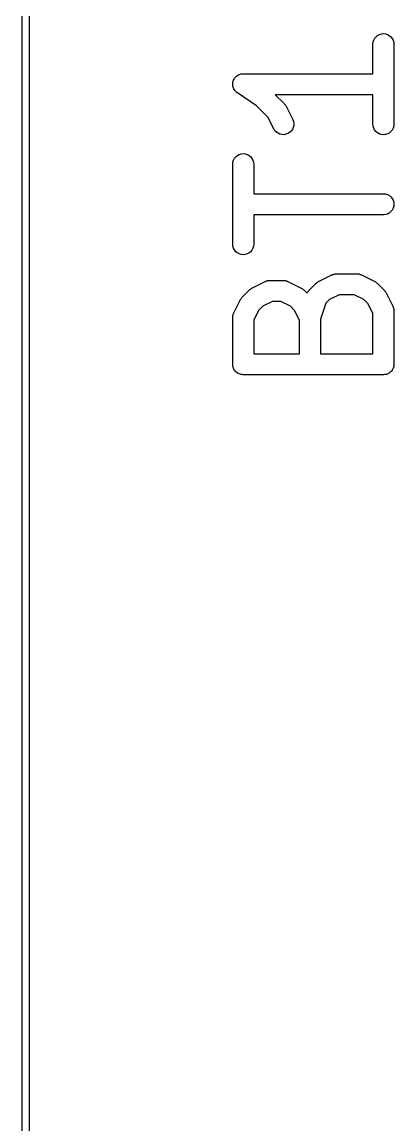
# Model space of a CAD drawing. Extents: x 40 to 70, y -130 to -60.
# Drawn here: x 39.98 to 42.63, y -122.15 to -114.28 of the extents above; entities that cross this region are included whole.
import ezdxf

# ---------------------------------------------------------------- set-up
doc = ezdxf.new("R2010")
doc.units = 0
doc.layers.add('BLACK', color=7, linetype='CONTINUOUS')

msp = doc.modelspace()

# ---------------------------------------------------------------- linework, layer by layer
at = {"layer": 'BLACK', "linetype": 'CONTINUOUS'}
for p, q in [((39.975, -125.001), (39.975, -64.9988)), ((40.025, -65.0011), (40.025, -124.999)), ((42.4774, -114.432), (42.479, -114.418)), ((42.479, -114.418), (42.4834, -114.404)), ((42.4834, -114.404), (42.4905, -114.391)), ((42.4905, -114.391), (42.4999, -114.38)), ((42.4999, -114.38), (42.5113, -114.371)), ((42.5113, -114.371), (42.5243, -114.364)), ((42.5243, -114.364), (42.5383, -114.36)), ((42.5383, -114.36), (42.5529, -114.358)), ((42.5529, -114.358), (42.5675, -114.36)), ((42.5675, -114.36), (42.5814, -114.364)), ((42.5814, -114.364), (42.5943, -114.371)), ((42.5943, -114.371), (42.6056, -114.38)), ((42.6056, -114.38), (42.6148, -114.392)), ((42.6148, -114.392), (42.6217, -114.405)), ((42.6217, -114.405), (42.626, -114.419)), ((42.626, -114.419), (42.6274, -114.433)), ((42.4774, -114.433), (42.4774, -114.432)), ((42.4774, -114.644), (42.4774, -114.433)), ((42.6274, -114.433), (42.6274, -115.005)), ((41.511, -114.657), (41.5176, -114.653)), ((41.5176, -114.653), (41.5238, -114.65)), ((41.5238, -114.65), (41.5239, -114.65)), ((41.5239, -114.65), (41.5307, -114.648)), ((41.5239, -114.65), (41.5239, -114.65)), ((41.5307, -114.648), (41.5378, -114.645)), ((41.5378, -114.645), (41.5379, -114.645)), ((41.5379, -114.645), (41.5379, -114.645)), ((41.5379, -114.645), (41.5452, -114.645)), ((41.5452, -114.645), (41.5524, -114.644)), ((41.5524, -114.644), (42.4774, -114.644)), ((41.4774, -114.718), (41.4781, -114.711)), ((41.4774, -114.719), (41.4774, -114.718)), ((41.4774, -114.718), (41.4774, -114.718)), ((41.478, -114.726), (41.4774, -114.719)), ((41.4787, -114.733), (41.478, -114.726)), ((41.4781, -114.711), (41.4789, -114.704)), ((41.4808, -114.74), (41.4787, -114.733)), ((41.4787, -114.733), (41.4787, -114.733)), ((41.4787, -114.733), (41.4787, -114.733)), ((41.4789, -114.704), (41.4811, -114.697)), ((41.4789, -114.704), (41.4789, -114.704)), ((41.4789, -114.704), (41.4789, -114.704)), ((41.4811, -114.697), (41.4832, -114.69)), ((41.4832, -114.69), (41.4833, -114.69)), ((41.4833, -114.69), (41.4868, -114.683)), ((41.4833, -114.69), (41.4833, -114.69)), ((41.4868, -114.683), (41.4902, -114.677)), ((41.4902, -114.677), (41.4902, -114.677)), ((41.4902, -114.677), (41.4903, -114.677)), ((41.4903, -114.677), (41.4949, -114.671)), ((41.4949, -114.671), (41.4995, -114.666)), ((41.4995, -114.666), (41.4996, -114.666)), ((41.4996, -114.666), (41.5054, -114.661)), ((41.4996, -114.666), (41.4996, -114.666)), ((41.5054, -114.661), (41.5109, -114.657)), ((41.5109, -114.657), (41.5109, -114.657)), ((41.5109, -114.657), (41.511, -114.657)), ((41.4828, -114.747), (41.4808, -114.74)), ((41.4859, -114.753), (41.4828, -114.747)), ((41.4828, -114.747), (41.4828, -114.747)), ((41.4828, -114.747), (41.4828, -114.747)), ((41.4896, -114.76), (41.4859, -114.753)), ((41.4942, -114.766), (41.4896, -114.76)), ((41.4896, -114.76), (41.4896, -114.76)), ((41.4896, -114.76), (41.4896, -114.76)), ((41.4987, -114.771), (41.4942, -114.766)), ((41.4988, -114.771), (41.4987, -114.771)), ((41.4988, -114.772), (41.4988, -114.771)), ((41.5045, -114.776), (41.4988, -114.772)), ((41.5099, -114.781), (41.5045, -114.776)), ((41.51, -114.781), (41.5099, -114.781)), ((41.5108, -114.781), (41.51, -114.781)), ((41.51, -114.781), (41.51, -114.781)), ((41.51, -114.781), (41.51, -114.781)), ((41.6475, -114.873), (41.5108, -114.781)), ((42.4774, -114.794), (41.7811, -114.794)), ((41.7811, -114.794), (41.8435, -114.856)), ((42.4774, -115.005), (42.4774, -114.794)), ((41.7288, -114.954), (41.6475, -114.873)), ((41.8435, -114.856), (41.8442, -114.857)), ((41.8442, -114.857), (41.8469, -114.861)), ((41.8469, -114.861), (41.8498, -114.864)), ((41.8498, -114.864), (41.8514, -114.866)), ((41.8514, -114.866), (41.8534, -114.869)), ((41.8534, -114.869), (41.8553, -114.872)), ((41.8553, -114.872), (41.8576, -114.876)), ((41.8576, -114.876), (41.9052, -114.971)), ((41.771, -115.038), (41.7288, -114.954)), ((41.9052, -114.971), (41.9056, -114.972)), ((41.7788, -115.051), (41.771, -115.038)), ((41.9029, -115.043), (41.8943, -115.054)), ((41.909, -115.029), (41.9029, -115.043)), ((41.9056, -114.972), (41.9107, -114.986)), ((41.9124, -115.015), (41.909, -115.029)), ((41.9107, -114.986), (41.913, -115)), ((41.913, -115), (41.9124, -115.015)), ((42.4788, -115.019), (42.4774, -115.005)), ((42.483, -115.033), (42.4788, -115.019)), ((42.4899, -115.046), (42.483, -115.033)), ((42.4992, -115.058), (42.4899, -115.046)), ((42.6143, -115.047), (42.6049, -115.058)), ((42.6213, -115.034), (42.6143, -115.047)), ((42.6257, -115.02), (42.6213, -115.034)), ((42.6274, -115.006), (42.6257, -115.02)), ((42.6274, -115.005), (42.6274, -115.006)), ((41.7889, -115.061), (41.7788, -115.051)), ((41.8008, -115.07), (41.7889, -115.061)), ((41.8141, -115.076), (41.8008, -115.07)), ((41.8284, -115.079), (41.8141, -115.076)), ((41.843, -115.08), (41.8284, -115.079)), ((41.8575, -115.077), (41.843, -115.08)), ((41.8712, -115.072), (41.8575, -115.077)), ((41.8836, -115.064), (41.8712, -115.072)), ((41.8943, -115.054), (41.8836, -115.064)), ((42.5104, -115.067), (42.4992, -115.058)), ((42.5233, -115.074), (42.5104, -115.067)), ((42.5373, -115.078), (42.5233, -115.074)), ((42.5519, -115.08), (42.5373, -115.078)), ((42.5664, -115.078), (42.5519, -115.08)), ((42.5805, -115.074), (42.5664, -115.078)), ((42.5934, -115.068), (42.5805, -115.074)), ((42.6049, -115.058), (42.5934, -115.068)), ((41.4774, -115.289), (41.479, -115.275)), ((41.479, -115.275), (41.4834, -115.261)), ((41.4834, -115.261), (41.4905, -115.248)), ((41.4905, -115.248), (41.4999, -115.237)), ((41.4999, -115.237), (41.5113, -115.228)), ((41.5113, -115.228), (41.5243, -115.221)), ((41.5243, -115.221), (41.5383, -115.217)), ((41.5383, -115.217), (41.5529, -115.215)), ((41.5529, -115.215), (41.5675, -115.217)), ((41.5675, -115.217), (41.5814, -115.221)), ((41.5814, -115.221), (41.5943, -115.228)), ((41.5943, -115.228), (41.6056, -115.238)), ((41.6056, -115.238), (41.6148, -115.249)), ((41.6148, -115.249), (41.6217, -115.262)), ((41.6217, -115.262), (41.626, -115.276)), ((41.626, -115.276), (41.6274, -115.29)), ((41.4774, -115.29), (41.4774, -115.289)), ((41.4774, -115.862), (41.4774, -115.29)), ((41.6274, -115.29), (41.6274, -115.501)), ((41.6274, -115.501), (42.5524, -115.501)), ((42.5524, -115.501), (42.5534, -115.501)), ((42.5534, -115.501), (42.568, -115.503)), ((42.568, -115.503), (42.5819, -115.507)), ((42.5819, -115.507), (42.5948, -115.514)), ((42.5948, -115.514), (42.606, -115.524)), ((42.606, -115.524), (42.6151, -115.535)), ((42.6151, -115.535), (42.6219, -115.548)), ((42.6258, -115.591), (42.6215, -115.605)), ((42.6219, -115.548), (42.6261, -115.562)), ((42.6274, -115.577), (42.6258, -115.591)), ((42.6261, -115.562), (42.6274, -115.577)), ((42.5524, -115.651), (41.6274, -115.651)), ((41.6274, -115.651), (41.6274, -115.862)), ((42.5669, -115.65), (42.5524, -115.651)), ((42.581, -115.646), (42.5669, -115.65)), ((42.5939, -115.639), (42.581, -115.646)), ((42.6052, -115.629), (42.5939, -115.639)), ((42.6146, -115.618), (42.6052, -115.629)), ((42.6215, -115.605), (42.6146, -115.618)), ((41.4788, -115.876), (41.4774, -115.862)), ((41.483, -115.89), (41.4788, -115.876)), ((41.4899, -115.903), (41.483, -115.89)), ((41.4992, -115.915), (41.4899, -115.903)), ((41.5104, -115.924), (41.4992, -115.915)), ((41.6049, -115.915), (41.5934, -115.925)), ((41.6143, -115.904), (41.6049, -115.915)), ((41.6213, -115.891), (41.6143, -115.904)), ((41.6257, -115.877), (41.6213, -115.891)), ((41.6274, -115.863), (41.6257, -115.877)), ((41.6274, -115.862), (41.6274, -115.863)), ((41.5233, -115.931), (41.5104, -115.924)), ((41.5373, -115.935), (41.5233, -115.931)), ((41.5519, -115.937), (41.5373, -115.935)), ((41.5664, -115.936), (41.5519, -115.937)), ((41.5805, -115.931), (41.5664, -115.936)), ((41.5934, -115.925), (41.5805, -115.931)), ((42.2096, -116.074), (42.2146, -116.073)), ((42.2146, -116.073), (42.2169, -116.073)), ((42.2169, -116.073), (42.219, -116.073)), ((42.219, -116.073), (42.3619, -116.073)), ((42.3619, -116.073), (42.363, -116.073)), ((42.363, -116.073), (42.3651, -116.073)), ((42.3651, -116.073), (42.3674, -116.073)), ((42.3674, -116.073), (42.3724, -116.074)), ((41.6141, -116.176), (41.7093, -116.128)), ((41.7093, -116.128), (41.7103, -116.128)), ((41.7103, -116.128), (41.7123, -116.127)), ((41.7123, -116.127), (41.7143, -116.126)), ((41.7143, -116.126), (41.7192, -116.124)), ((41.7192, -116.124), (41.724, -116.123)), ((41.724, -116.123), (41.7262, -116.122)), ((41.7262, -116.122), (41.7283, -116.122)), ((41.7283, -116.122), (41.7334, -116.121)), ((41.7334, -116.121), (41.7385, -116.12)), ((41.7385, -116.12), (41.7407, -116.12)), ((41.7407, -116.12), (41.7429, -116.12)), ((41.7429, -116.12), (41.8381, -116.12)), ((41.8381, -116.12), (41.8391, -116.12)), ((41.8391, -116.12), (41.8413, -116.12)), ((41.8413, -116.12), (41.8435, -116.12)), ((41.8435, -116.12), (41.8486, -116.121)), ((41.8486, -116.121), (41.8537, -116.122)), ((41.8537, -116.122), (41.8558, -116.123)), ((41.8558, -116.123), (41.858, -116.123)), ((41.858, -116.123), (41.8628, -116.125)), ((41.8628, -116.125), (41.8676, -116.126)), ((41.8676, -116.126), (41.8696, -116.127)), ((41.8696, -116.127), (41.8716, -116.128)), ((41.8716, -116.128), (41.9669, -116.176)), ((42.0232, -116.19), (42.0708, -116.142)), ((42.0708, -116.142), (42.0715, -116.141)), ((42.0715, -116.141), (42.0748, -116.139)), ((42.0748, -116.139), (42.0779, -116.136)), ((42.0779, -116.136), (42.0805, -116.134)), ((42.0805, -116.134), (42.083, -116.132)), ((42.083, -116.132), (42.0867, -116.13)), ((42.0867, -116.13), (42.0903, -116.128)), ((42.0903, -116.128), (42.1855, -116.081)), ((42.1855, -116.081), (42.1864, -116.08)), ((42.1864, -116.08), (42.1885, -116.079)), ((42.1885, -116.079), (42.1905, -116.078)), ((42.1905, -116.078), (42.1954, -116.077)), ((42.1954, -116.077), (42.2002, -116.075)), ((42.2002, -116.075), (42.2024, -116.075)), ((42.2024, -116.075), (42.2045, -116.074)), ((42.2045, -116.074), (42.2096, -116.074)), ((42.3724, -116.074), (42.3775, -116.074)), ((42.3775, -116.074), (42.3796, -116.075)), ((42.3796, -116.075), (42.3818, -116.075)), ((42.3818, -116.075), (42.3866, -116.077)), ((42.3866, -116.077), (42.3914, -116.079)), ((42.3914, -116.079), (42.3934, -116.08)), ((42.3934, -116.08), (42.3954, -116.081)), ((42.3954, -116.081), (42.4907, -116.128)), ((42.4907, -116.128), (42.4916, -116.129)), ((42.4916, -116.129), (42.4952, -116.131)), ((42.4952, -116.131), (42.4989, -116.133)), ((42.4989, -116.133), (42.5013, -116.135)), ((42.5013, -116.135), (42.5039, -116.137)), ((42.5039, -116.137), (42.5069, -116.14)), ((42.5069, -116.14), (42.5102, -116.142)), ((42.5102, -116.142), (42.5578, -116.19)), ((41.547, -116.237), (41.5946, -116.19)), ((41.5946, -116.19), (41.5953, -116.189)), ((41.5953, -116.189), (41.5986, -116.186)), ((41.5986, -116.186), (41.6017, -116.184)), ((41.6017, -116.184), (41.6043, -116.182)), ((41.6043, -116.182), (41.6068, -116.18)), ((41.6068, -116.18), (41.6105, -116.178)), ((41.6105, -116.178), (41.6141, -116.176)), ((41.9669, -116.176), (41.9678, -116.176)), ((41.9678, -116.176), (41.9713, -116.179)), ((41.9713, -116.179), (41.9751, -116.181)), ((41.9751, -116.181), (41.9775, -116.183)), ((41.9775, -116.183), (41.9801, -116.184)), ((41.9801, -116.184), (41.9831, -116.187)), ((41.9831, -116.187), (41.9864, -116.19)), ((41.9864, -116.19), (42.0082, -116.212)), ((42.0082, -116.212), (42.0094, -116.21)), ((42.0094, -116.21), (42.0115, -116.205)), ((42.0115, -116.205), (42.0128, -116.203)), ((42.0128, -116.203), (42.0139, -116.201)), ((42.0139, -116.201), (42.0171, -116.197)), ((42.0171, -116.197), (42.0201, -116.193)), ((42.0201, -116.193), (42.0218, -116.192)), ((42.0218, -116.192), (42.0232, -116.19)), ((42.2368, -116.223), (42.1682, -116.257)), ((42.3442, -116.223), (42.2368, -116.223)), ((42.4127, -116.257), (42.3442, -116.223)), ((42.5578, -116.19), (42.5585, -116.191)), ((42.5585, -116.191), (42.5612, -116.194)), ((42.5612, -116.194), (42.5641, -116.197)), ((42.5641, -116.197), (42.5657, -116.2)), ((42.5657, -116.2), (42.5677, -116.202)), ((42.5677, -116.202), (42.5696, -116.206)), ((42.5696, -116.206), (42.5718, -116.209)), ((42.5718, -116.209), (42.6195, -116.305)), ((41.4853, -116.352), (41.5329, -116.257)), ((41.5329, -116.257), (41.5334, -116.256)), ((41.5334, -116.256), (41.5357, -116.252)), ((41.5357, -116.252), (41.5377, -116.249)), ((41.5377, -116.249), (41.5397, -116.246)), ((41.5397, -116.246), (41.5414, -116.244)), ((41.5414, -116.244), (41.5443, -116.241)), ((41.5443, -116.241), (41.547, -116.237)), ((41.692, -116.304), (41.6616, -116.335)), ((41.7606, -116.27), (41.692, -116.304)), ((41.8204, -116.27), (41.7606, -116.27)), ((41.8889, -116.304), (41.8204, -116.27)), ((41.9193, -116.335), (41.8889, -116.304)), ((42.1417, -116.283), (42.1036, -116.398)), ((42.1682, -116.257), (42.1417, -116.283)), ((42.4431, -116.287), (42.4127, -116.257)), ((42.4774, -116.356), (42.4431, -116.287)), ((42.6195, -116.305), (42.6199, -116.305)), ((42.6199, -116.305), (42.6207, -116.308)), ((42.6207, -116.308), (42.6217, -116.31)), ((42.6217, -116.31), (42.6232, -116.314)), ((41.4774, -116.385), (41.4776, -116.382)), ((41.4774, -116.386), (41.4774, -116.385)), ((41.4774, -116.719), (41.4774, -116.386)), ((41.4776, -116.38), (41.4784, -116.375)), ((41.4776, -116.382), (41.4776, -116.38)), ((41.4784, -116.375), (41.479, -116.37)), ((41.479, -116.37), (41.4797, -116.368)), ((41.4797, -116.368), (41.4801, -116.366)), ((41.4801, -116.366), (41.4819, -116.361)), ((41.4819, -116.361), (41.4834, -116.356)), ((41.4834, -116.356), (41.4845, -116.354)), ((41.4845, -116.354), (41.4853, -116.352)), ((41.6616, -116.335), (41.6274, -116.403)), ((41.9536, -116.403), (41.9193, -116.335)), ((42.4774, -116.644), (42.4774, -116.356)), ((42.6232, -116.314), (42.625, -116.319)), ((42.625, -116.319), (42.6253, -116.321)), ((42.6253, -116.321), (42.626, -116.324)), ((42.626, -116.324), (42.6265, -116.329)), ((42.6265, -116.329), (42.6273, -116.334)), ((42.6273, -116.334), (42.6272, -116.336)), ((42.6272, -116.336), (42.6274, -116.338)), ((42.6274, -116.338), (42.6274, -116.719)), ((41.6274, -116.403), (41.6274, -116.644)), ((41.9536, -116.644), (41.9536, -116.403)), ((42.1036, -116.398), (42.1036, -116.644)), ((41.6274, -116.644), (41.9536, -116.644)), ((42.1036, -116.644), (42.4774, -116.644)), ((41.4781, -116.726), (41.4774, -116.719)), ((41.4787, -116.733), (41.4781, -116.726)), ((41.4788, -116.733), (41.4787, -116.733)), ((41.4788, -116.734), (41.4788, -116.733)), ((41.4808, -116.74), (41.4788, -116.734)), ((41.4828, -116.747), (41.4808, -116.74)), ((41.483, -116.747), (41.4828, -116.747)), ((41.483, -116.748), (41.483, -116.747)), ((41.4864, -116.754), (41.483, -116.748)), ((41.4896, -116.76), (41.4864, -116.754)), ((41.4898, -116.76), (41.4896, -116.76)), ((41.4899, -116.761), (41.4898, -116.76)), ((41.4944, -116.766), (41.4899, -116.761)), ((41.4988, -116.772), (41.4944, -116.766)), ((41.499, -116.772), (41.4988, -116.772)), ((41.4992, -116.772), (41.499, -116.772)), ((41.5046, -116.776), (41.4992, -116.772)), ((41.51, -116.781), (41.5046, -116.776)), ((41.5102, -116.781), (41.51, -116.781)), ((41.5104, -116.781), (41.5102, -116.781)), ((41.5166, -116.785), (41.5104, -116.781)), ((42.5934, -116.782), (42.5872, -116.785)), ((42.5937, -116.782), (42.5934, -116.782)), ((42.5939, -116.782), (42.5937, -116.782)), ((42.5994, -116.777), (42.5939, -116.782)), ((42.6049, -116.773), (42.5994, -116.777)), ((42.605, -116.772), (42.6049, -116.773)), ((42.6052, -116.772), (42.605, -116.772)), ((42.6097, -116.767), (42.6052, -116.772)), ((42.6143, -116.761), (42.6097, -116.767)), ((42.6144, -116.761), (42.6143, -116.761)), ((42.6146, -116.761), (42.6144, -116.761)), ((42.6179, -116.755), (42.6146, -116.761)), ((42.6213, -116.749), (42.6179, -116.755)), ((42.6214, -116.748), (42.6213, -116.749)), ((42.6215, -116.748), (42.6214, -116.748)), ((42.6236, -116.741), (42.6215, -116.748)), ((42.6257, -116.735), (42.6236, -116.741)), ((42.6258, -116.734), (42.6257, -116.735)), ((42.6266, -116.727), (42.6258, -116.734)), ((42.6258, -116.734), (42.6258, -116.734)), ((42.6274, -116.72), (42.6266, -116.727)), ((42.6274, -116.719), (42.6274, -116.72)), ((42.6274, -116.72), (42.6274, -116.72)), ((42.6274, -116.72), (42.6274, -116.72)), ((42.6274, -116.72), (42.6274, -116.72)), ((41.5228, -116.788), (41.5166, -116.785)), ((41.5231, -116.788), (41.5228, -116.788)), ((41.5233, -116.788), (41.5231, -116.788)), ((41.5301, -116.79), (41.5233, -116.788)), ((41.5368, -116.792), (41.5301, -116.79)), ((41.537, -116.792), (41.5368, -116.792)), ((41.5373, -116.793), (41.537, -116.792)), ((41.5443, -116.793), (41.5373, -116.793)), ((41.5513, -116.794), (41.5443, -116.793)), ((41.5518, -116.794), (41.5513, -116.794)), ((41.5519, -116.794), (41.5518, -116.794)), ((41.5524, -116.794), (41.5519, -116.794)), ((41.5519, -116.794), (41.5519, -116.794)), ((42.5524, -116.794), (41.5524, -116.794)), ((42.5594, -116.793), (42.5524, -116.794)), ((42.5664, -116.793), (42.5594, -116.793)), ((42.5667, -116.793), (42.5664, -116.793)), ((42.5669, -116.793), (42.5667, -116.793)), ((42.5737, -116.791), (42.5669, -116.793)), ((42.5805, -116.789), (42.5737, -116.791)), ((42.5807, -116.788), (42.5805, -116.789)), ((42.581, -116.788), (42.5807, -116.788)), ((42.5872, -116.785), (42.581, -116.788))]:
    msp.add_line(p, q, dxfattribs=at)

doc.saveas('drawing.dxf')
